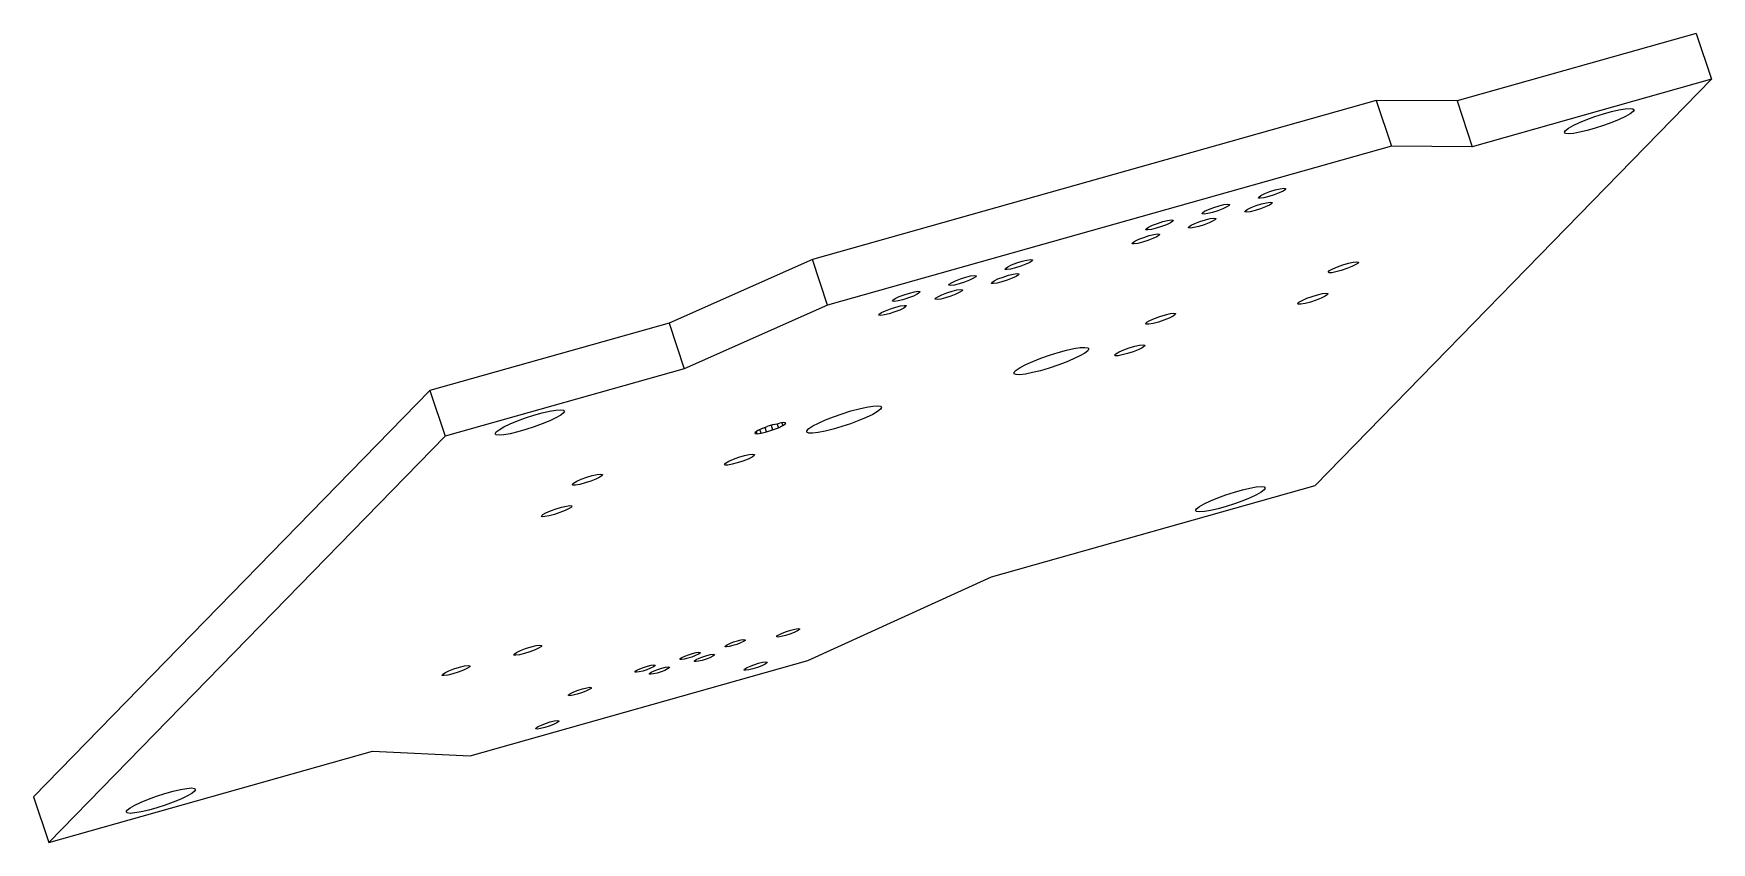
# Paper-space layout '_Top' of a CAD drawing. Header units: millimetres. Extents: x 187.6 to 242.6, y -12.3 to 14.3.
import ezdxf

# ---------------------------------------------------------------- set-up
doc = ezdxf.new("R2010")
doc.units = ezdxf.units.MM

psp = doc.layouts.new('_Top')

# ---------------------------------------------------------------- linework, layer by layer
at = {"color": 7, "linetype": 'Continuous', "lineweight": 25}
for p, q in [((242.14, 14.269), (234.291, 12.057)), ((242.14, 14.269), (242.639, 12.768)), ((229.633, -0.562), (242.639, 12.768)), ((242.639, 12.768), (234.789, 10.556)), ((231.641, 12.074), (213.137, 6.859)), ((231.641, 12.074), (232.139, 10.573)), ((234.291, 12.057), (231.641, 12.074)), ((234.291, 12.057), (234.789, 10.556)), ((232.139, 10.573), (213.635, 5.358)), ((234.789, 10.556), (232.139, 10.573)), ((213.137, 6.859), (208.433, 4.77)), ((213.635, 5.358), (213.137, 6.859)), ((213.635, 5.358), (208.931, 3.27)), ((208.433, 4.77), (200.583, 2.558)), ((208.433, 4.77), (208.931, 3.27)), ((208.931, 3.27), (201.081, 1.057)), ((200.583, 2.558), (187.577, -10.772)), ((200.583, 2.558), (201.081, 1.057)), ((211.259, 1.183), (211.25, 1.146)), ((211.25, 1.146), (211.319, 1.136)), ((211.342, 1.24), (211.259, 1.183)), ((211.319, 1.136), (211.295, 1.208)), ((211.319, 1.136), (211.453, 1.155)), ((211.488, 1.31), (211.342, 1.24)), ((211.453, 1.155), (211.414, 1.274)), ((211.453, 1.155), (211.633, 1.199)), ((211.488, 1.31), (211.675, 1.382)), ((211.633, 1.199), (211.584, 1.347)), ((211.633, 1.199), (211.831, 1.261)), ((211.874, 1.445), (211.675, 1.382)), ((211.78, 1.415), (211.831, 1.261)), ((211.831, 1.261), (212.018, 1.333)), ((211.874, 1.445), (212.053, 1.489)), ((211.973, 1.469), (212.018, 1.333)), ((212.018, 1.333), (212.164, 1.404)), ((212.187, 1.507), (212.053, 1.489)), ((212.132, 1.5), (212.164, 1.404)), ((212.164, 1.404), (212.248, 1.461)), ((212.256, 1.498), (212.187, 1.507)), ((212.235, 1.501), (212.248, 1.461)), ((212.248, 1.461), (212.256, 1.498)), ((201.081, 1.057), (188.075, -12.273)), ((219.013, -3.555), (229.633, -0.562)), ((212.982, -6.304), (219.013, -3.555)), ((201.9, -9.427), (212.982, -6.304)), ((188.075, -12.273), (198.696, -9.281)), ((198.696, -9.281), (201.9, -9.427)), ((187.577, -10.772), (188.075, -12.273))]:
    psp.add_line(p, q, dxfattribs=at)
at = {"color": 7, "linetype": 'Continuous', "lineweight": 25, "flags": 128}
for points in [[(240.066, 11.71), (239.97, 11.635), (239.814, 11.546), (239.609, 11.449), (239.366, 11.348), (239.099, 11.251), (238.824, 11.162), (238.557, 11.087), (238.313, 11.029), (238.107, 10.994), (237.95, 10.981), (237.852, 10.993), (237.818, 11.029), (237.85, 11.086), (237.946, 11.161), (238.102, 11.25), (238.307, 11.347), (238.55, 11.448), (238.817, 11.545), (239.091, 11.634), (239.359, 11.709), (239.603, 11.767), (239.809, 11.802), (239.966, 11.815), (240.064, 11.803), (240.098, 11.767), (240.066, 11.71)], [(228.659, 9.153), (228.585, 9.102), (228.455, 9.039), (228.289, 8.976), (228.113, 8.92), (227.954, 8.881), (227.834, 8.865), (227.774, 8.873), (227.781, 8.906), (227.855, 8.957), (227.985, 9.019), (228.151, 9.083), (228.327, 9.138), (228.486, 9.177), (228.605, 9.194), (228.666, 9.185), (228.659, 9.153)], [(226.812, 8.632), (226.738, 8.581), (226.608, 8.519), (226.442, 8.455), (226.266, 8.4), (226.107, 8.361), (225.987, 8.344), (225.927, 8.353), (225.934, 8.385), (226.008, 8.436), (226.138, 8.499), (226.304, 8.562), (226.48, 8.618), (226.639, 8.657), (226.758, 8.673), (226.819, 8.665), (226.812, 8.632)], [(228.21, 8.693), (228.136, 8.642), (228.006, 8.58), (227.841, 8.516), (227.665, 8.46), (227.505, 8.421), (227.386, 8.405), (227.325, 8.414), (227.333, 8.446), (227.407, 8.497), (227.537, 8.559), (227.702, 8.623), (227.878, 8.679), (228.038, 8.718), (228.157, 8.734), (228.218, 8.726), (228.21, 8.693)], [(224.965, 8.112), (224.891, 8.061), (224.761, 7.998), (224.595, 7.935), (224.419, 7.879), (224.26, 7.84), (224.141, 7.824), (224.08, 7.832), (224.087, 7.865), (224.161, 7.916), (224.291, 7.978), (224.457, 8.042), (224.633, 8.097), (224.792, 8.136), (224.911, 8.153), (224.972, 8.144), (224.965, 8.112)], [(226.363, 8.173), (226.289, 8.122), (226.159, 8.059), (225.994, 7.996), (225.818, 7.94), (225.658, 7.901), (225.539, 7.884), (225.478, 7.893), (225.486, 7.925), (225.56, 7.977), (225.69, 8.039), (225.855, 8.103), (226.031, 8.158), (226.191, 8.197), (226.31, 8.214), (226.371, 8.205), (226.363, 8.173)], [(224.516, 7.652), (224.442, 7.601), (224.312, 7.539), (224.147, 7.475), (223.971, 7.419), (223.811, 7.38), (223.692, 7.364), (223.631, 7.373), (223.639, 7.405), (223.713, 7.456), (223.843, 7.518), (224.008, 7.582), (224.184, 7.638), (224.344, 7.677), (224.463, 7.693), (224.524, 7.685), (224.516, 7.652)], [(220.347, 6.811), (220.273, 6.759), (220.143, 6.697), (219.978, 6.633), (219.802, 6.578), (219.642, 6.539), (219.523, 6.522), (219.462, 6.531), (219.47, 6.563), (219.544, 6.615), (219.674, 6.677), (219.839, 6.741), (220.015, 6.796), (220.175, 6.835), (220.294, 6.852), (220.355, 6.843), (220.347, 6.811)], [(231.048, 6.739), (230.973, 6.686), (230.842, 6.622), (230.674, 6.555), (230.491, 6.494), (230.317, 6.448), (230.177, 6.423), (230.089, 6.422), (230.065, 6.445), (230.108, 6.49), (230.213, 6.549), (230.365, 6.616), (230.544, 6.681), (230.725, 6.735), (230.885, 6.771), (231.001, 6.784), (231.058, 6.773), (231.048, 6.739)], [(218.5, 6.29), (218.426, 6.239), (218.296, 6.177), (218.131, 6.113), (217.955, 6.057), (217.795, 6.018), (217.676, 6.002), (217.615, 6.011), (217.623, 6.043), (217.697, 6.094), (217.827, 6.156), (217.992, 6.22), (218.168, 6.276), (218.328, 6.315), (218.447, 6.331), (218.508, 6.323), (218.5, 6.29)], [(219.899, 6.351), (219.825, 6.3), (219.695, 6.238), (219.529, 6.174), (219.354, 6.118), (219.194, 6.079), (219.075, 6.063), (219.014, 6.071), (219.021, 6.104), (219.096, 6.155), (219.225, 6.217), (219.391, 6.281), (219.567, 6.337), (219.726, 6.376), (219.846, 6.392), (219.906, 6.383), (219.899, 6.351)], [(216.653, 5.77), (216.579, 5.719), (216.449, 5.656), (216.284, 5.593), (216.108, 5.537), (215.948, 5.498), (215.829, 5.481), (215.768, 5.49), (215.776, 5.522), (215.85, 5.574), (215.98, 5.636), (216.145, 5.7), (216.321, 5.755), (216.481, 5.794), (216.6, 5.811), (216.661, 5.802), (216.653, 5.77)], [(218.052, 5.83), (217.978, 5.779), (217.848, 5.717), (217.682, 5.653), (217.507, 5.598), (217.347, 5.559), (217.228, 5.542), (217.167, 5.551), (217.174, 5.583), (217.249, 5.634), (217.378, 5.697), (217.544, 5.76), (217.72, 5.816), (217.879, 5.855), (217.999, 5.871), (218.059, 5.863), (218.052, 5.83)], [(230.039, 5.704), (229.964, 5.651), (229.833, 5.587), (229.665, 5.52), (229.482, 5.46), (229.308, 5.414), (229.168, 5.389), (229.08, 5.388), (229.056, 5.411), (229.099, 5.455), (229.204, 5.515), (229.356, 5.582), (229.535, 5.646), (229.716, 5.7), (229.876, 5.737), (229.992, 5.75), (230.049, 5.739), (230.039, 5.704)], [(216.205, 5.31), (216.131, 5.259), (216.001, 5.197), (215.836, 5.133), (215.66, 5.077), (215.5, 5.038), (215.381, 5.022), (215.32, 5.03), (215.327, 5.063), (215.402, 5.114), (215.531, 5.176), (215.697, 5.24), (215.873, 5.296), (216.032, 5.335), (216.152, 5.351), (216.212, 5.342), (216.205, 5.31)], [(225.045, 5.047), (224.97, 4.994), (224.839, 4.93), (224.671, 4.863), (224.488, 4.803), (224.314, 4.757), (224.174, 4.732), (224.086, 4.731), (224.062, 4.754), (224.105, 4.798), (224.21, 4.858), (224.362, 4.924), (224.541, 4.989), (224.722, 5.043), (224.882, 5.079), (224.998, 5.093), (225.055, 5.081), (225.045, 5.047)], [(222.174, 3.861), (222.075, 3.783), (221.917, 3.691), (221.708, 3.591), (221.46, 3.486), (221.185, 3.384), (220.9, 3.289), (220.619, 3.207), (220.357, 3.142), (220.128, 3.097), (219.946, 3.076), (219.819, 3.079), (219.755, 3.105), (219.756, 3.154), (219.824, 3.223), (219.953, 3.309), (220.138, 3.406), (220.368, 3.509), (220.632, 3.613), (220.913, 3.712), (221.199, 3.801), (221.472, 3.876), (221.719, 3.931), (221.926, 3.964), (222.081, 3.973), (222.178, 3.959), (222.209, 3.92), (222.174, 3.861)], [(224.036, 4.013), (223.961, 3.96), (223.83, 3.896), (223.662, 3.829), (223.479, 3.768), (223.305, 3.723), (223.165, 3.697), (223.077, 3.696), (223.053, 3.72), (223.096, 3.764), (223.201, 3.823), (223.353, 3.89), (223.532, 3.955), (223.713, 4.009), (223.873, 4.045), (223.989, 4.058), (224.046, 4.047), (224.036, 4.013)], [(204.973, 1.821), (204.877, 1.746), (204.721, 1.657), (204.516, 1.56), (204.273, 1.459), (204.006, 1.362), (203.731, 1.273), (203.464, 1.197), (203.22, 1.14), (203.014, 1.104), (202.857, 1.092), (202.759, 1.104), (202.725, 1.139), (202.757, 1.196), (202.853, 1.271), (203.009, 1.36), (203.214, 1.458), (203.457, 1.558), (203.724, 1.656), (203.999, 1.745), (204.266, 1.82), (204.51, 1.877), (204.716, 1.913), (204.873, 1.925), (204.971, 1.913), (205.005, 1.878), (204.973, 1.821)], [(215.372, 1.944), (215.273, 1.866), (215.114, 1.774), (214.905, 1.674), (214.657, 1.569), (214.383, 1.467), (214.097, 1.372), (213.816, 1.29), (213.554, 1.225), (213.326, 1.18), (213.143, 1.159), (213.017, 1.162), (212.952, 1.188), (212.954, 1.237), (213.021, 1.307), (213.151, 1.392), (213.336, 1.489), (213.566, 1.592), (213.829, 1.696), (214.111, 1.795), (214.396, 1.884), (214.669, 1.959), (214.916, 2.014), (215.123, 2.047), (215.279, 2.056), (215.375, 2.042), (215.407, 2.004), (215.372, 1.944)], [(211.229, 0.424), (211.154, 0.371), (211.023, 0.307), (210.855, 0.24), (210.672, 0.18), (210.498, 0.134), (210.358, 0.109), (210.27, 0.108), (210.246, 0.131), (210.289, 0.175), (210.394, 0.235), (210.546, 0.302), (210.725, 0.366), (210.906, 0.42), (211.066, 0.457), (211.182, 0.47), (211.239, 0.459), (211.229, 0.424)], [(206.235, -0.233), (206.16, -0.286), (206.029, -0.35), (205.861, -0.417), (205.678, -0.477), (205.504, -0.523), (205.364, -0.548), (205.276, -0.549), (205.252, -0.526), (205.295, -0.482), (205.4, -0.422), (205.552, -0.356), (205.731, -0.291), (205.912, -0.237), (206.072, -0.201), (206.188, -0.187), (206.245, -0.199), (206.235, -0.233)], [(227.957, -0.701), (227.861, -0.776), (227.705, -0.865), (227.5, -0.963), (227.257, -1.063), (226.991, -1.161), (226.716, -1.25), (226.449, -1.325), (226.205, -1.382), (225.998, -1.418), (225.841, -1.43), (225.743, -1.418), (225.709, -1.383), (225.741, -1.326), (225.838, -1.251), (225.993, -1.162), (226.198, -1.064), (226.441, -0.964), (226.708, -0.866), (226.983, -0.777), (227.25, -0.702), (227.494, -0.645), (227.7, -0.609), (227.857, -0.597), (227.956, -0.609), (227.99, -0.644), (227.957, -0.701)], [(205.226, -1.267), (205.151, -1.32), (205.02, -1.384), (204.852, -1.451), (204.669, -1.512), (204.495, -1.557), (204.355, -1.583), (204.267, -1.584), (204.243, -1.56), (204.286, -1.516), (204.391, -1.457), (204.543, -1.39), (204.722, -1.325), (204.903, -1.271), (205.063, -1.235), (205.179, -1.222), (205.236, -1.233), (205.226, -1.267)], [(212.709, -5.291), (212.647, -5.334), (212.537, -5.386), (212.398, -5.44), (212.25, -5.487), (212.115, -5.52), (212.015, -5.534), (211.964, -5.526), (211.97, -5.499), (212.033, -5.456), (212.142, -5.404), (212.281, -5.35), (212.429, -5.303), (212.564, -5.27), (212.664, -5.256), (212.715, -5.264), (212.709, -5.291)], [(204.241, -5.84), (204.166, -5.892), (204.034, -5.955), (203.866, -6.02), (203.687, -6.076), (203.525, -6.116), (203.404, -6.133), (203.342, -6.124), (203.35, -6.091), (203.425, -6.039), (203.557, -5.976), (203.725, -5.911), (203.904, -5.855), (204.066, -5.815), (204.187, -5.798), (204.249, -5.807), (204.241, -5.84)], [(209.448, -6.06), (209.393, -6.098), (209.298, -6.143), (209.176, -6.19), (209.046, -6.231), (208.928, -6.26), (208.84, -6.272), (208.796, -6.266), (208.801, -6.242), (208.856, -6.204), (208.951, -6.159), (209.073, -6.112), (209.203, -6.071), (209.321, -6.042), (209.409, -6.03), (209.453, -6.036), (209.448, -6.06)], [(210.925, -5.644), (210.871, -5.681), (210.775, -5.727), (210.653, -5.774), (210.524, -5.815), (210.406, -5.844), (210.318, -5.856), (210.273, -5.85), (210.279, -5.826), (210.334, -5.788), (210.429, -5.742), (210.551, -5.695), (210.681, -5.654), (210.798, -5.625), (210.886, -5.613), (210.931, -5.62), (210.925, -5.644)], [(201.889, -6.507), (201.814, -6.559), (201.682, -6.623), (201.514, -6.687), (201.335, -6.744), (201.173, -6.784), (201.052, -6.8), (200.99, -6.791), (200.998, -6.759), (201.073, -6.707), (201.205, -6.643), (201.373, -6.579), (201.552, -6.522), (201.714, -6.482), (201.835, -6.466), (201.897, -6.475), (201.889, -6.507)], [(207.97, -6.476), (207.916, -6.514), (207.82, -6.56), (207.698, -6.607), (207.568, -6.648), (207.451, -6.677), (207.363, -6.689), (207.318, -6.682), (207.324, -6.658), (207.378, -6.621), (207.474, -6.575), (207.596, -6.528), (207.725, -6.487), (207.843, -6.458), (207.931, -6.446), (207.976, -6.452), (207.97, -6.476)], [(208.44, -6.544), (208.385, -6.582), (208.29, -6.627), (208.168, -6.674), (208.038, -6.715), (207.92, -6.744), (207.833, -6.756), (207.788, -6.75), (207.793, -6.726), (207.848, -6.688), (207.944, -6.643), (208.065, -6.596), (208.195, -6.555), (208.313, -6.526), (208.401, -6.514), (208.445, -6.52), (208.44, -6.544)], [(209.917, -6.128), (209.863, -6.165), (209.767, -6.211), (209.645, -6.258), (209.516, -6.299), (209.398, -6.328), (209.31, -6.34), (209.266, -6.334), (209.271, -6.31), (209.326, -6.272), (209.421, -6.226), (209.543, -6.179), (209.673, -6.138), (209.79, -6.109), (209.878, -6.097), (209.923, -6.104), (209.917, -6.128)], [(211.644, -6.383), (211.582, -6.426), (211.472, -6.478), (211.333, -6.532), (211.185, -6.579), (211.05, -6.611), (210.95, -6.625), (210.899, -6.618), (210.905, -6.591), (210.968, -6.548), (211.077, -6.495), (211.216, -6.442), (211.364, -6.395), (211.499, -6.362), (211.599, -6.348), (211.65, -6.355), (211.644, -6.383)], [(205.875, -7.217), (205.813, -7.26), (205.704, -7.312), (205.564, -7.366), (205.416, -7.413), (205.282, -7.446), (205.181, -7.459), (205.13, -7.452), (205.136, -7.425), (205.199, -7.382), (205.308, -7.329), (205.447, -7.276), (205.595, -7.229), (205.73, -7.196), (205.83, -7.182), (205.881, -7.189), (205.875, -7.217)], [(204.81, -8.308), (204.748, -8.352), (204.638, -8.404), (204.499, -8.458), (204.351, -8.504), (204.216, -8.537), (204.116, -8.551), (204.065, -8.544), (204.071, -8.517), (204.134, -8.474), (204.243, -8.421), (204.382, -8.367), (204.53, -8.321), (204.665, -8.288), (204.765, -8.274), (204.816, -8.281), (204.81, -8.308)], [(192.864, -10.59), (192.768, -10.666), (192.612, -10.754), (192.407, -10.852), (192.164, -10.952), (191.898, -11.05), (191.623, -11.139), (191.356, -11.214), (191.112, -11.271), (190.905, -11.307), (190.748, -11.319), (190.65, -11.307), (190.616, -11.272), (190.648, -11.215), (190.745, -11.14), (190.9, -11.051), (191.105, -10.954), (191.348, -10.853), (191.615, -10.756), (191.89, -10.667), (192.157, -10.591), (192.401, -10.534), (192.607, -10.498), (192.764, -10.486), (192.863, -10.498), (192.897, -10.534), (192.864, -10.59)]]:
    psp.add_lwpolyline(points, dxfattribs=at)

doc.saveas('drawing.dxf')
